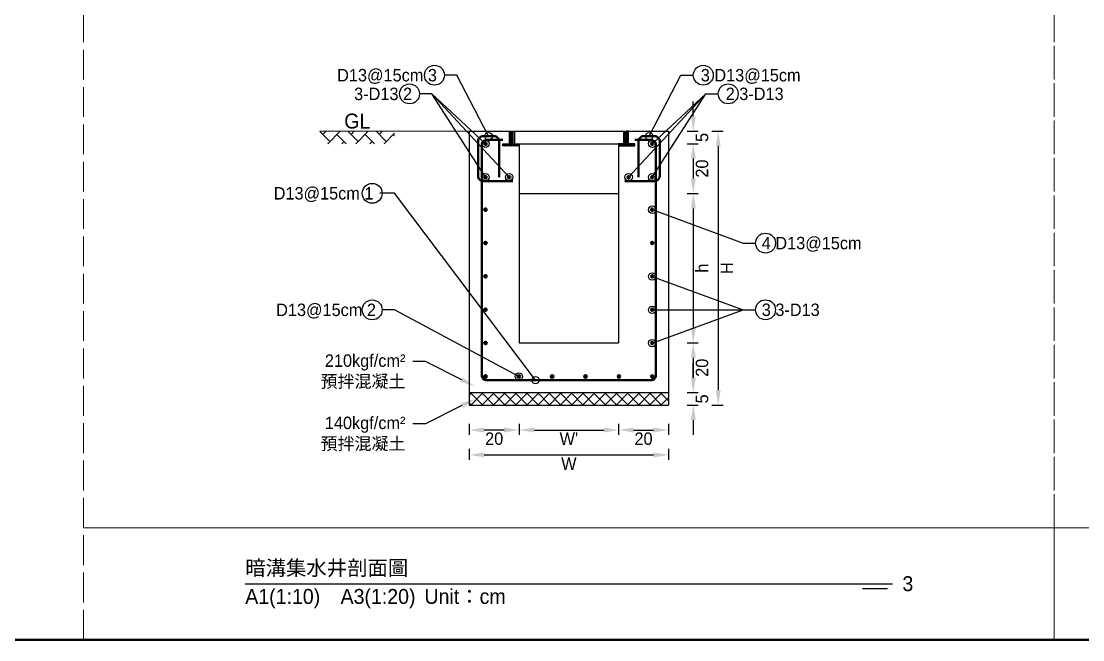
# Model space of a CAD drawing. Extents: x -7340 to 3675, y -3342 to 777.
# Drawn here: x -6485 to -6058.6, y -2021 to -1772.6 of the extents above; entities that cross this region are included whole.
import ezdxf
from ezdxf import colors
from ezdxf.entities.mleader import LeaderData, LeaderLine
from ezdxf.math import Vec2, Vec3

# ---------------------------------------------------------------- set-up
doc = ezdxf.new("R2010")
doc.units = 0
doc.header["$MEASUREMENT"] = 0
doc.linetypes.add('ACAD_ISO02W100', pattern=[15, 12, -3])
for name, color, linetype, lineweight in [('一、3.基本-變更', 1, 'Continuous', 50), ('二、2.繪圖-施作項目', 181, 'Continuous', 30), ('二、4.繪圖-設計鋪面', 40, 'Continuous', 20), ('二、5.繪圖-鋼筋', 60, 'Continuous', 50), ('二、6.繪圖-其他施作項目', 35, 'Continuous', 30)]:
    doc.layers.add(name, color=color, linetype=linetype, lineweight=lineweight)
doc.layers.add('一、4.基本-隱藏', color=9, linetype='ACAD_ISO02W100', lineweight=20, plot=False)
doc.layers.add('三、3.文字-註解文字', color=2, linetype='Continuous')
doc.styles.add('次圖名(詳圖)', font='MS PGothic.ttf', dxfattribs={"height": 6})
doc.styles.add('註解文字(詳圖)', font='MS PGothic.ttf', dxfattribs={"height": 5})
doc.dimstyles.new('註解文字(詳圖)', dxfattribs={"dimtxt": 5, "dimasz": 6, "dimexe": 2, "dimexo": 5, "dimgap": 1, "dimtad": 2, "dimzin": 0, "dimdsep": 46, "dimtxsty": '註解文字(詳圖)', "dimcen": 0.1, "dimclrd": 144, "dimclre": 144, "dimclrt": 256, "dimadec": 0, "dimazin": 0, "dimtfac": 1, "dimtofl": 0, "dimtmove": 0, "dimatfit": 3, "dimfxlon": 1, "dimtolj": 1, "dimtzin": 0, "dimlwd": -1, "dimlwe": -1, "dimarcsym": 1})

# ---------------------------------------------------------------- blocks, each defined once
blk = doc.blocks.new('_Small')
at = {"color": 0, "linetype": 'ByBlock', "lineweight": -2}
blk.add_circle((0, 0), 0.25, dxfattribs=at)
blk = doc.blocks.new('*D512')
at = {"layer": 'Defpoints', "color": 0, "transparency": 16777216}
for p in [(-6305, -1816.75), (-6285, -1821.75), (-6305, -1936.75)]:
    blk.add_point(p, dxfattribs=at)
at = {"layer": '三、3.文字-註解文字', "color": 144, "transparency": 16777216}
for p, q in [((-6305, -1934.25), (-6305, -1938.75)), ((-6285, -1934.25), (-6285, -1938.75)), ((-6291, -1936.75), (-6299, -1936.75))]:
    blk.add_line(p, q, dxfattribs=at)
for points in [[(-6299, -1935.75), (-6299, -1937.75), (-6305, -1936.75)], [(-6291, -1935.75), (-6291, -1937.75), (-6285, -1936.75)]]:
    blk.add_solid(points, dxfattribs=at)
at = {"layer": '三、3.文字-註解文字', "transparency": 16777216, "insert": (-6295, -1940.25), "char_height": 5, "attachment_point": 5, "style": '註解文字(詳圖)'}
blk.add_mtext('\\A1;20', dxfattribs=at)
blk = doc.blocks.new('*D513')
at = {"layer": 'Defpoints', "color": 0, "transparency": 16777216}
for p in [(-6285, -1821.75), (-6245, -1821.75), (-6245, -1936.75)]:
    blk.add_point(p, dxfattribs=at)
at = {"layer": '三、3.文字-註解文字', "color": 144, "transparency": 16777216}
for p, q in [((-6285, -1934.25), (-6285, -1938.75)), ((-6245, -1934.25), (-6245, -1938.75)), ((-6279, -1936.75), (-6251, -1936.75))]:
    blk.add_line(p, q, dxfattribs=at)
for points in [[(-6279, -1935.75), (-6279, -1937.75), (-6285, -1936.75)], [(-6251, -1935.75), (-6251, -1937.75), (-6245, -1936.75)]]:
    blk.add_solid(points, dxfattribs=at)
at = {"layer": '三、3.文字-註解文字', "transparency": 16777216, "insert": (-6265, -1940.25), "char_height": 5, "attachment_point": 5, "style": '註解文字(詳圖)'}
blk.add_mtext("\\A1;W'", dxfattribs=at)
blk = doc.blocks.new('*D514')
at = {"layer": 'Defpoints', "color": 0, "transparency": 16777216}
for p in [(-6225, -1816.75), (-6245, -1821.75), (-6225, -1936.75)]:
    blk.add_point(p, dxfattribs=at)
at = {"layer": '三、3.文字-註解文字', "color": 144, "transparency": 16777216}
for p, q in [((-6245, -1934.25), (-6245, -1938.75)), ((-6225, -1934.25), (-6225, -1938.75)), ((-6239, -1936.75), (-6231, -1936.75))]:
    blk.add_line(p, q, dxfattribs=at)
for points in [[(-6239, -1935.75), (-6239, -1937.75), (-6245, -1936.75)], [(-6231, -1935.75), (-6231, -1937.75), (-6225, -1936.75)]]:
    blk.add_solid(points, dxfattribs=at)
at = {"layer": '三、3.文字-註解文字', "transparency": 16777216, "insert": (-6235, -1940.25), "char_height": 5, "attachment_point": 5, "style": '註解文字(詳圖)'}
blk.add_mtext('\\A1;20', dxfattribs=at)
blk = doc.blocks.new('*D515')
at = {"layer": 'Defpoints', "color": 0, "transparency": 16777216}
for p in [(-6305, -1926.75), (-6225, -1926.75), (-6225, -1946.75)]:
    blk.add_point(p, dxfattribs=at)
at = {"layer": '三、3.文字-註解文字', "color": 144, "transparency": 16777216}
for p, q in [((-6305, -1944.25), (-6305, -1948.75)), ((-6225, -1944.25), (-6225, -1948.75)), ((-6299, -1946.75), (-6231, -1946.75))]:
    blk.add_line(p, q, dxfattribs=at)
for points in [[(-6299, -1945.75), (-6299, -1947.75), (-6305, -1946.75)], [(-6231, -1945.75), (-6231, -1947.75), (-6225, -1946.75)]]:
    blk.add_solid(points, dxfattribs=at)
at = {"layer": '三、3.文字-註解文字', "transparency": 16777216, "insert": (-6265, -1950.25), "char_height": 5, "attachment_point": 5, "style": '註解文字(詳圖)'}
blk.add_mtext('\\A1;W', dxfattribs=at)
blk = doc.blocks.new('*D516')
at = {"layer": 'Defpoints', "color": 0, "transparency": 16777216}
for p in [(-6245, -1841.75), (-6265, -1901.75), (-6215, -1901.75)]:
    blk.add_point(p, dxfattribs=at)
at = {"layer": '三、3.文字-註解文字', "color": 144, "transparency": 16777216}
for p, q in [((-6217.5, -1841.75), (-6213, -1841.75)), ((-6215, -1847.75), (-6215, -1895.75)), ((-6217.5, -1901.75), (-6213, -1901.75))]:
    blk.add_line(p, q, dxfattribs=at)
for points in [[(-6216, -1847.75), (-6214, -1847.75), (-6215, -1841.75)], [(-6216, -1895.75), (-6214, -1895.75), (-6215, -1901.75)]]:
    blk.add_solid(points, dxfattribs=at)
at = {"layer": '三、3.文字-註解文字', "transparency": 16777216, "insert": (-6211.5, -1871.75), "char_height": 5, "attachment_point": 5, "rotation": 90, "style": '註解文字(詳圖)'}
blk.add_mtext('\\A1;h', dxfattribs=at)
blk = doc.blocks.new('*D517')
at = {"layer": 'Defpoints', "color": 0, "transparency": 16777216}
for p in [(-6265, -1901.75), (-6225, -1921.75), (-6215, -1921.75)]:
    blk.add_point(p, dxfattribs=at)
at = {"layer": '三、3.文字-註解文字', "color": 144, "transparency": 16777216}
for p, q in [((-6217.5, -1901.75), (-6213, -1901.75)), ((-6215, -1907.75), (-6215, -1915.75)), ((-6217.5, -1921.75), (-6213, -1921.75))]:
    blk.add_line(p, q, dxfattribs=at)
for points in [[(-6216, -1907.75), (-6214, -1907.75), (-6215, -1901.75)], [(-6216, -1915.75), (-6214, -1915.75), (-6215, -1921.75)]]:
    blk.add_solid(points, dxfattribs=at)
at = {"layer": '三、3.文字-註解文字', "transparency": 16777216, "insert": (-6211.5, -1911.75), "char_height": 5, "attachment_point": 5, "rotation": 90, "style": '註解文字(詳圖)'}
blk.add_mtext('\\A1;20', dxfattribs=at)
blk = doc.blocks.new('*D518')
at = {"layer": 'Defpoints', "color": 0, "transparency": 16777216}
for p in [(-6225, -1921.75), (-6225, -1926.75), (-6215, -1926.75)]:
    blk.add_point(p, dxfattribs=at)
at = {"layer": '三、3.文字-註解文字', "color": 144, "transparency": 16777216}
for p, q in [((-6215, -1915.75), (-6215, -1909.75)), ((-6217.5, -1921.75), (-6213, -1921.75)), ((-6217.5, -1926.75), (-6213, -1926.75)), ((-6215, -1932.75), (-6215, -1938.75))]:
    blk.add_line(p, q, dxfattribs=at)
for points in [[(-6216, -1915.75), (-6214, -1915.75), (-6215, -1921.75)], [(-6216, -1932.75), (-6214, -1932.75), (-6215, -1926.75)]]:
    blk.add_solid(points, dxfattribs=at)
at = {"layer": '三、3.文字-註解文字', "transparency": 16777216, "insert": (-6211.5, -1924.25), "char_height": 5, "attachment_point": 5, "rotation": 90, "style": '註解文字(詳圖)'}
blk.add_mtext('\\A1;5', dxfattribs=at)
blk = doc.blocks.new('*D519')
at = {"layer": 'Defpoints', "color": 0, "transparency": 16777216}
for p in [(-6225, -1816.75), (-6225, -1926.75), (-6205, -1926.75)]:
    blk.add_point(p, dxfattribs=at)
at = {"layer": '三、3.文字-註解文字', "color": 144, "transparency": 16777216}
for p, q in [((-6207.5, -1816.75), (-6203, -1816.75)), ((-6205, -1822.75), (-6205, -1920.75)), ((-6207.5, -1926.75), (-6203, -1926.75))]:
    blk.add_line(p, q, dxfattribs=at)
for points in [[(-6206, -1822.75), (-6204, -1822.75), (-6205, -1816.75)], [(-6206, -1920.75), (-6204, -1920.75), (-6205, -1926.75)]]:
    blk.add_solid(points, dxfattribs=at)
at = {"layer": '三、3.文字-註解文字', "transparency": 16777216, "insert": (-6201.5, -1871.75), "char_height": 5, "attachment_point": 5, "rotation": 90, "style": '註解文字(詳圖)'}
blk.add_mtext('\\A1;H', dxfattribs=at)
blk = doc.blocks.new('*D520')
at = {"layer": 'Defpoints', "color": 0, "transparency": 16777216}
for p in [(-6225, -1816.75), (-6225, -1821.75), (-6215, -1821.75)]:
    blk.add_point(p, dxfattribs=at)
at = {"layer": '三、3.文字-註解文字', "color": 144, "transparency": 16777216}
for p, q in [((-6215, -1810.75), (-6215, -1804.75)), ((-6217.5, -1816.75), (-6213, -1816.75)), ((-6217.5, -1821.75), (-6213, -1821.75)), ((-6215, -1827.75), (-6215, -1833.75))]:
    blk.add_line(p, q, dxfattribs=at)
for points in [[(-6216, -1810.75), (-6214, -1810.75), (-6215, -1816.75)], [(-6216, -1827.75), (-6214, -1827.75), (-6215, -1821.75)]]:
    blk.add_solid(points, dxfattribs=at)
at = {"layer": '三、3.文字-註解文字', "transparency": 16777216, "insert": (-6211.5, -1819.25), "char_height": 5, "attachment_point": 5, "rotation": 90, "style": '註解文字(詳圖)'}
blk.add_mtext('\\A1;5', dxfattribs=at)
blk = doc.blocks.new('*D521')
at = {"layer": 'Defpoints', "color": 0, "transparency": 16777216}
for p in [(-6225, -1821.75), (-6225, -1841.75), (-6215, -1841.75)]:
    blk.add_point(p, dxfattribs=at)
at = {"layer": '三、3.文字-註解文字', "color": 144, "transparency": 16777216}
for p, q in [((-6217.5, -1821.75), (-6213, -1821.75)), ((-6215, -1827.75), (-6215, -1835.75)), ((-6217.5, -1841.75), (-6213, -1841.75))]:
    blk.add_line(p, q, dxfattribs=at)
for points in [[(-6216, -1827.75), (-6214, -1827.75), (-6215, -1821.75)], [(-6216, -1835.75), (-6214, -1835.75), (-6215, -1841.75)]]:
    blk.add_solid(points, dxfattribs=at)
at = {"layer": '三、3.文字-註解文字', "transparency": 16777216, "insert": (-6211.5, -1831.75), "char_height": 5, "attachment_point": 5, "rotation": 90, "style": '註解文字(詳圖)'}
blk.add_mtext('\\A1;20', dxfattribs=at)

msp = doc.modelspace()

# ---------------------------------------------------------------- hatches: boundary and pattern name
at = {"layer": '二、2.繪圖-施作項目'}
h = msp.add_hatch(dxfattribs=at)
h.set_pattern_fill('ANSI37', color=256)
h.set_pattern_definition([(45, (-7774.7632, -1960.2784), (-2.245064, 2.245064), []), (135, (-7774.7632, -1960.2784), (-2.245064, -2.245064), [])])
h.paths.add_polyline_path([(-6305, -1921.75), (-6305, -1926.75), (-6225, -1926.75), (-6225, -1921.75)])
at = {"layer": '二、4.繪圖-設計鋪面'}
h = msp.add_hatch(dxfattribs=at)
h.set_pattern_fill('AR-HBONE', color=256)
h.set_pattern_definition([(45, (-5685, -1546.5), (0, 5.656854), [12, -4]), (135, (-5682.1716, -1543.6716), (4e-16, 5.656854), [12, -4])])
h.paths.add_polyline_path([(-6335, -1816.75), (-6365, -1816.75), (-6365, -1821.75), (-6335, -1821.75)])
at = {"layer": '二、5.繪圖-鋼筋'}
h = msp.add_hatch(color=256, dxfattribs=at)
h.dxf.hatch_style = 1
h.paths.add_polyline_path([(-6298, -1821.75, 1), (-6299, -1821.75, 1)])
h = msp.add_hatch(color=256, dxfattribs=at)
h.dxf.hatch_style = 1
h.paths.add_polyline_path([(-6231, -1821.75, 1), (-6232, -1821.75, 1)])
h = msp.add_hatch(color=256, dxfattribs=at)
h.dxf.hatch_style = 1
h.paths.add_polyline_path([(-6298, -1835.25, 1), (-6299, -1835.25, 1)])
h = msp.add_hatch(color=256, dxfattribs=at)
h.dxf.hatch_style = 1
h.paths.add_polyline_path([(-6288.5, -1835.25, 1), (-6289.5, -1835.25, 1)])
h = msp.add_hatch(color=256, dxfattribs=at)
h.dxf.hatch_style = 1
h.paths.add_polyline_path([(-6240.5, -1835.25, 1), (-6241.5, -1835.25, 1)])
h = msp.add_hatch(color=256, dxfattribs=at)
h.dxf.hatch_style = 1
h.paths.add_polyline_path([(-6231, -1835.25, 1), (-6232, -1835.25, 1)])
h = msp.add_hatch(color=256, dxfattribs=at)
h.dxf.hatch_style = 1
h.paths.add_polyline_path([(-6298, -1848.25, 1), (-6299, -1848.25, 1)])
h = msp.add_hatch(color=256, dxfattribs=at)
h.dxf.hatch_style = 1
h.paths.add_polyline_path([(-6231, -1848.25, 1), (-6232, -1848.25, 1)])
h = msp.add_hatch(color=256, dxfattribs=at)
h.dxf.hatch_style = 1
h.paths.add_polyline_path([(-6298, -1861.65, 1), (-6299, -1861.65, 1)])
h = msp.add_hatch(color=256, dxfattribs=at)
h.dxf.hatch_style = 1
h.paths.add_polyline_path([(-6231, -1861.65, 1), (-6232, -1861.65, 1)])
h = msp.add_hatch(color=256, dxfattribs=at)
h.dxf.hatch_style = 1
h.paths.add_polyline_path([(-6298, -1875.05, 1), (-6299, -1875.05, 1)])
h = msp.add_hatch(color=256, dxfattribs=at)
h.dxf.hatch_style = 1
h.paths.add_polyline_path([(-6231, -1875.05, 1), (-6232, -1875.05, 1)])
h = msp.add_hatch(color=256, dxfattribs=at)
h.dxf.hatch_style = 1
h.paths.add_polyline_path([(-6298, -1888.45, 1), (-6299, -1888.45, 1)])
h = msp.add_hatch(color=256, dxfattribs=at)
h.dxf.hatch_style = 1
h.paths.add_polyline_path([(-6231, -1888.45, 1), (-6232, -1888.45, 1)])
h = msp.add_hatch(color=256, dxfattribs=at)
h.dxf.hatch_style = 1
h.paths.add_polyline_path([(-6298, -1901.85, 1), (-6299, -1901.85, 1)])
h = msp.add_hatch(color=256, dxfattribs=at)
h.dxf.hatch_style = 1
h.paths.add_polyline_path([(-6231, -1901.85, 1), (-6232, -1901.85, 1)])
h = msp.add_hatch(color=256, dxfattribs=at)
h.dxf.hatch_style = 1
h.paths.add_polyline_path([(-6298, -1915.25, 1), (-6299, -1915.25, 1)])
h = msp.add_hatch(color=256, dxfattribs=at)
h.dxf.hatch_style = 1
h.paths.add_polyline_path([(-6284.6, -1915.25, 1), (-6285.6, -1915.25, 1)])
h = msp.add_hatch(color=256, dxfattribs=at)
h.dxf.hatch_style = 1
h.paths.add_polyline_path([(-6271.2, -1915.25, 1), (-6272.2, -1915.25, 1)])
h = msp.add_hatch(color=256, dxfattribs=at)
h.dxf.hatch_style = 1
h.paths.add_polyline_path([(-6257.8, -1915.25, 1), (-6258.8, -1915.25, 1)])
h = msp.add_hatch(color=256, dxfattribs=at)
h.dxf.hatch_style = 1
h.paths.add_polyline_path([(-6244.4, -1915.25, 1), (-6245.4, -1915.25, 1)])
h = msp.add_hatch(color=256, dxfattribs=at)
h.dxf.hatch_style = 1
h.paths.add_polyline_path([(-6231, -1915.25, 1), (-6232, -1915.25, 1)])
at = {"layer": '二、6.繪圖-其他施作項目'}
h = msp.add_hatch(dxfattribs=at)
h.set_pattern_fill('ANSI31', color=256, scale=0.1)
h.set_pattern_definition([(45, (-4573.49114, -3121.03593), (-0.224506403, 0.224506403), [])])
h.paths.add_polyline_path([(-6288.9, -1821.75), (-6291.5, -1821.75), (-6291.5, -1822.65), (-6285, -1822.65), (-6285, -1821.75), (-6288, -1821.75), (-6288, -1816.75), (-6288.9, -1816.75)])
h.paths.add_polyline_path([(-6241.1, -1816.75), (-6242, -1816.75), (-6242, -1821.75), (-6245, -1821.75), (-6245, -1822.65), (-6238.5, -1822.65), (-6238.5, -1821.75), (-6241.1, -1821.75)])

# ---------------------------------------------------------------- linework, layer by layer
at = {"layer": '一、3.基本-變更'}
msp.add_lwpolyline([(-7340, -1514), (-3920, -1514), (-3920, -2021), (-7340, -2021)], close=True, dxfattribs=at)
at = {"layer": '一、4.基本-隱藏'}
for points in [[(-6460, -1514), (-5680, -1514), (-5680, -2021), (-6460, -2021)], [(-6460, -1767.5), (-6070, -1767.5), (-6070, -1976), (-6460, -1976)], [(-6070, -1767.5), (-5770, -1767.5), (-5770, -1976), (-6070, -1976)], [(-6460, -1976), (-6070, -1976), (-6070, -2021), (-6460, -2021)], [(-6070, -1976), (-5770, -1976), (-5770, -2021), (-6070, -2021)]]:
    msp.add_lwpolyline(points, close=True, dxfattribs=at)
msp.add_lwpolyline([(-6460, -2021), (-5680, -2021)], dxfattribs=at)
at = {"layer": '三、3.文字-註解文字'}
for points in [[(-6395, -1998.5), (-6135, -1998.5)], [(-6137, -2000.5), (-6147, -2000.5)]]:
    msp.add_lwpolyline(points, dxfattribs=at)
for centre in [(-6319, -1794.25), (-6211, -1794.25), (-6329, -1801.75), (-6201, -1801.75), (-6344, -1841.688), (-6186, -1861.688), (-6344, -1888.5), (-6186, -1888.475)]:
    msp.add_circle(centre, 4, dxfattribs=at)
at = {"layer": '二、2.繪圖-施作項目'}
for points in [[(-6305, -1816.75), (-6288.9, -1816.75)], [(-6305, -1816.75), (-6305, -1926.75)], [(-6241.1, -1816.75), (-6225, -1816.75)], [(-6225, -1816.75), (-6225, -1926.75)], [(-6285, -1821.75), (-6285, -1901.75)], [(-6245, -1821.75), (-6245, -1901.75)], [(-6285, -1901.75), (-6245, -1901.75)], [(-6305, -1921.75), (-6225, -1921.75)], [(-6305, -1926.75), (-6225, -1926.75)]]:
    msp.add_lwpolyline(points, dxfattribs=at)
at = {"layer": '二、4.繪圖-設計鋪面'}
msp.add_lwpolyline([(-6305, -1816.75), (-6365, -1816.75)], dxfattribs=at)
at = {"layer": '二、5.繪圖-鋼筋'}
for points in [[(-6287.5, -1836.75), (-6299.5, -1836.75, -0.4142136), (-6301.5, -1834.75), (-6301.5, -1820.75, -0.4142136), (-6299.5, -1818.75), (-6295, -1818.75, -0.4142136), (-6293, -1820.75), (-6293, -1835.25)], [(-6238.5, -1820.25), (-6232, -1820.25, -0.4142136), (-6230, -1822.25), (-6230, -1914.75, -0.4142136), (-6232, -1916.75), (-6298, -1916.75, -0.4142136), (-6300, -1914.75), (-6300, -1822.25, -0.4142136), (-6298, -1820.25), (-6291.5, -1820.25)], [(-6242.5, -1836.75), (-6230.5, -1836.75, 0.4142136), (-6228.5, -1834.75), (-6228.5, -1820.75, 0.4142136), (-6230.5, -1818.75), (-6235, -1818.75, 0.4142136), (-6237, -1820.75), (-6237, -1835.25)]]:
    msp.add_lwpolyline(points, format="xyb", dxfattribs=at)
for centre in [(-6298.5, -1821.75), (-6231.5, -1821.75), (-6298.5, -1835.25), (-6289, -1835.25), (-6241, -1835.25), (-6231.5, -1835.25), (-6298.5, -1848.25), (-6231.5, -1848.25), (-6298.5, -1861.65), (-6231.5, -1861.65), (-6298.5, -1875.05), (-6231.5, -1875.05), (-6298.5, -1888.45), (-6231.5, -1888.45), (-6298.5, -1901.85), (-6231.5, -1901.85), (-6298.5, -1915.25), (-6285.1, -1915.25), (-6271.7, -1915.25), (-6258.3, -1915.25), (-6244.9, -1915.25), (-6231.5, -1915.25)]:
    msp.add_circle(centre, 0.5, dxfattribs=at)
at = {"layer": '二、6.繪圖-其他施作項目'}
for points in [[(-6291.5, -1821.75), (-6288.9, -1821.75), (-6288.9, -1816.75), (-6288, -1816.75), (-6288, -1821.75), (-6285, -1821.75), (-6285, -1822.65), (-6291.5, -1822.65)], [(-6241.1, -1816.75), (-6242, -1816.75), (-6242, -1821.75), (-6245, -1821.75), (-6245, -1822.65), (-6238.5, -1822.65), (-6238.5, -1821.75), (-6241.1, -1821.75)]]:
    msp.add_lwpolyline(points, close=True, dxfattribs=at)
for points in [[(-6287.5, -1816.75), (-6287.5, -1821.75)], [(-6287.5, -1816.75), (-6242.5, -1816.75)], [(-6286.9, -1816.75), (-6286.9, -1821.75)], [(-6243.1, -1816.75), (-6243.1, -1821.75)], [(-6242.5, -1816.75), (-6242.5, -1821.75)], [(-6287.5, -1821.75), (-6242.5, -1821.75)], [(-6285, -1841.75), (-6245, -1841.75)]]:
    msp.add_lwpolyline(points, dxfattribs=at)

# ---------------------------------------------------------------- texts
at = {"layer": '三、3.文字-註解文字', "char_height": 6, "attachment_point": 4, "style": '次圖名(詳圖)'}
for s, width, insert in [('{\\fMS PGothic|b0|i0|c128|p34;暗溝}集水井{\\fMS PGothic|b0|i0|c128|p34;剖面圖}', 134.12151, (-6395, -1992.5)), ('3', 3, (-6131, -1998.5)), ('A1(1:10)\u3000A3(1:20){\\fMS PGothic|b0|i0|c128|p34;^IUnit：cm}', 136.03259, (-6395, -2004.5))]:
    msp.add_mtext_dynamic_manual_height_columns(s, width=width, gutter_width=15, heights=[0], dxfattribs=dict(at, insert=insert))
at = {"layer": '二、4.繪圖-設計鋪面', "insert": (-6350, -1815.75), "char_height": 6, "attachment_point": 8, "style": '註解文字(詳圖)'}
msp.add_mtext_dynamic_manual_height_columns('{\\fMS PGothic|b0|i0|c128|p34;GL}', width=10.17412, gutter_width=30, heights=[0], dxfattribs=at)

# ---------------------------------------------------------------- dimensions: what is measured, and where the dimension line sits
at = {"layer": '三、3.文字-註解文字'}
for base, p1, p2, text, picture, middle in [((-6215, -1821.75), (-6225, -1816.75), (-6225, -1821.75), '5', '*D520', (-6211.5, -1819.25)), ((-6205, -1926.75), (-6225, -1816.75), (-6225, -1926.75), 'H', '*D519', (-6201.5, -1871.75)), ((-6215, -1841.75), (-6225, -1821.75), (-6225, -1841.75), '20', '*D521', (-6211.5, -1831.75)), ((-6215, -1901.75), (-6245, -1841.75), (-6265, -1901.75), 'h', '*D516', (-6211.5, -1871.75)), ((-6215, -1921.75), (-6265, -1901.75), (-6225, -1921.75), '20', '*D517', (-6211.5, -1911.75)), ((-6215, -1926.75), (-6225, -1921.75), (-6225, -1926.75), '5', '*D518', (-6211.5, -1924.25))]:
    dim = msp.add_linear_dim(base=base, p1=p1, p2=p2, angle=90, text=text, dimstyle='註解文字(詳圖)', dxfattribs=at)
    dim.commit()
    dim.dimension.update_dxf_attribs({"geometry": picture, "text_midpoint": middle})
for base, p1, p2, text, picture, middle in [((-6305, -1936.75), (-6285, -1821.75), (-6305, -1816.75), '20', '*D512', (-6295, -1940.25)), ((-6225, -1936.75), (-6245, -1821.75), (-6225, -1816.75), '20', '*D514', (-6235, -1940.25)), ((-6245, -1936.75), (-6285, -1821.75), (-6245, -1821.75), "W'", '*D513', (-6265, -1940.25)), ((-6225, -1946.75), (-6305, -1926.75), (-6225, -1926.75), 'W', '*D515', (-6265, -1950.25))]:
    dim = msp.add_linear_dim(base=base, p1=p1, p2=p2, text=text, dimstyle='註解文字(詳圖)', dxfattribs=at)
    dim.commit()
    dim.dimension.update_dxf_attribs({"geometry": picture, "text_midpoint": middle})

# ---------------------------------------------------------------- leaders
ml = msp.add_multileader_mtext('Standard', dxfattribs=at)
ml.set_content('{\\fMS PGothic|b0|i0|c128|p34;D13}@15cm{\\fMS PGothic|b0|i0|c128|p34; }3', color=256, style='註解文字(詳圖)')
ml.set_leader_properties(color=144, linetype='ByLayer', lineweight=-1)
ml.set_arrow_properties(name='SMALL')
ml.build(insert=Vec2(0, 0))
ml.multileader.update_dxf_attribs({"dogleg_length": 5, "arrow_head_size": 6})
ctx = ml.context
ctx.base_point, ctx.char_height, ctx.arrow_head_size, ctx.landing_gap_size, ctx.plane_origin = Vec3(-6359.097, -1794.25), 5, 6, 3, Vec3(-6408.932, -1842.085)
ctx.text_align_type = 2
notes = []
notes.append((ctx, [(1, (1, 1, 0), (-6310, -1794.25), (-1, 0), 5, [(0, [(-6297.25, -1818.75)], 0, [])])]))
ctx.mtext.insert, ctx.mtext.alignment, ctx.mtext.flow_direction = Vec3(-6318, -1791.736), 3, 5
ml = msp.add_multileader_mtext('Standard', dxfattribs=at)
ml.set_content('3{\\fMS PGothic|b0|i0|c128|p34; D13@15cm}', color=256, style='註解文字(詳圖)')
ml.set_leader_properties(color=144, linetype='ByLayer', lineweight=-1)
ml.set_arrow_properties(name='SMALL')
ml.build(insert=Vec2(0, 0))
ml.multileader.update_dxf_attribs({"dogleg_length": 5, "arrow_head_size": 6})
ctx = ml.context
ctx.base_point, ctx.char_height, ctx.arrow_head_size, ctx.landing_gap_size, ctx.plane_origin = Vec3(-6215, -1794.25), 5, 6, 3, Vec3(-6257.625, -1842.085)
notes.append((ctx, [(0, (1, 1, 0), (-6220, -1794.25), (1, 0), 5, [(0, [(-6232.75, -1818.75)], 0, [])])]))
ctx.mtext.insert, ctx.mtext.flow_direction = Vec3(-6212, -1791.736), 5
ml = msp.add_multileader_mtext('Standard', dxfattribs=at)
ml.set_content('3-{\\fMS PGothic|b0|i0|c128|p34;D13 2}', color=256, style='註解文字(詳圖)')
ml.set_leader_properties(color=144, linetype='ByLayer', lineweight=-1)
ml.set_arrow_properties(name='SMALL')
ml.build(insert=Vec2(0, 0))
ml.multileader.update_dxf_attribs({"dogleg_length": 5, "arrow_head_size": 6})
ctx = ml.context
ctx.base_point, ctx.char_height, ctx.arrow_head_size, ctx.landing_gap_size, ctx.plane_origin = Vec3(-6355.375, -1801.75), 5, 6, 3, Vec3(-6418.932, -1849.585)
ctx.text_align_type = 2
notes.append((ctx, [(1, (1, 1, 0), (-6320, -1801.75), (-1, 0), 5, [(0, [(-6298.5, -1821.75)], 0, [])])]))
ctx.mtext.insert, ctx.mtext.alignment, ctx.mtext.flow_direction = Vec3(-6328, -1799.236), 3, 5
ml = msp.add_multileader_mtext('Standard', dxfattribs=at)
ml.set_content('{\\fMS PGothic|b0|i0|c128|p34; }', color=256, style='註解文字(詳圖)')
ml.set_leader_properties(color=144, linetype='ByLayer', lineweight=-1)
ml.set_arrow_properties(name='SMALL')
ml.build(insert=Vec2(0, 0))
ml.multileader.update_dxf_attribs({"dogleg_length": 5, "arrow_head_size": 6})
ctx = ml.context
ctx.base_point, ctx.char_height, ctx.arrow_head_size, ctx.landing_gap_size, ctx.plane_origin = Vec3(-6333.216, -1801.75), 5, 6, 3, Vec3(-6420.235, -1857.068)
ctx.text_align_type = 2
notes.append((ctx, [(1, (1, 1, 0), (-6320, -1801.75), (-1, 0), 5, [(0, [(-6289, -1835.25)], 0, [])])]))
ctx.mtext.insert, ctx.mtext.alignment, ctx.mtext.flow_direction = Vec3(-6328, -1799.25), 3, 5
ml = msp.add_multileader_mtext('Standard', dxfattribs=at)
ml.set_content('{\\fMS PGothic|b0|i0|c128|p34; }', color=256, style='註解文字(詳圖)')
ml.set_leader_properties(color=144, linetype='ByLayer', lineweight=-1)
ml.set_arrow_properties(name='SMALL')
ml.build(insert=Vec2(0, 0))
ml.multileader.update_dxf_attribs({"dogleg_length": 5, "arrow_head_size": 6})
ctx = ml.context
ctx.base_point, ctx.char_height, ctx.arrow_head_size, ctx.landing_gap_size, ctx.plane_origin = Vec3(-6333.216, -1801.75), 5, 6, 3, Vec3(-6425.173, -1860.461)
ctx.text_align_type = 2
notes.append((ctx, [(1, (1, 1, 0), (-6320, -1801.75), (-1, 0), 5, [(0, [(-6298.5, -1835.25)], 0, [])])]))
ctx.mtext.insert, ctx.mtext.alignment, ctx.mtext.flow_direction = Vec3(-6328, -1799.25), 3, 5
ml = msp.add_multileader_mtext('Standard', dxfattribs=at)
ml.set_content('{\\fMS PGothic|b0|i0|c128|p34; }', color=256, style='註解文字(詳圖)')
ml.set_leader_properties(color=144, linetype='ByLayer', lineweight=-1)
ml.set_arrow_properties(name='SMALL')
ml.build(insert=Vec2(0, 0))
ml.multileader.update_dxf_attribs({"dogleg_length": 5, "arrow_head_size": 6})
ctx = ml.context
ctx.base_point, ctx.char_height, ctx.arrow_head_size, ctx.landing_gap_size, ctx.plane_origin = Vec3(-6205, -1801.75), 5, 6, 3, Vec3(-6233.625, -1849.585)
notes.append((ctx, [(0, (1, 1, 0), (-6210, -1801.75), (1, 0), 5, [(0, [(-6241, -1835.25)], 0, [])])]))
ctx.mtext.insert, ctx.mtext.flow_direction = Vec3(-6202, -1799.25), 5
ml = msp.add_multileader_mtext('Standard', dxfattribs=at)
ml.set_content('2{\\fMS PGothic|b0|i0|c128|p34; }3-D13', color=256, style='註解文字(詳圖)')
ml.set_leader_properties(color=144, linetype='ByLayer', lineweight=-1)
ml.set_arrow_properties(name='SMALL')
ml.build(insert=Vec2(0, 0))
ml.multileader.update_dxf_attribs({"dogleg_length": 5, "arrow_head_size": 6})
ctx = ml.context
ctx.base_point, ctx.char_height, ctx.arrow_head_size, ctx.landing_gap_size, ctx.plane_origin = Vec3(-6205, -1801.75), 5, 6, 3, Vec3(-6247.625, -1849.585)
notes.append((ctx, [(0, (1, 1, 0), (-6210, -1801.75), (1, 0), 5, [(0, [(-6231.5, -1821.75)], 0, [])])]))
ctx.mtext.insert, ctx.mtext.flow_direction = Vec3(-6202, -1799.236), 5
ml = msp.add_multileader_mtext('Standard', dxfattribs=at)
ml.set_content('{\\fMS PGothic|b0|i0|c128|p34; }', color=256, style='註解文字(詳圖)')
ml.set_leader_properties(color=144, linetype='ByLayer', lineweight=-1)
ml.set_arrow_properties(name='SMALL')
ml.build(insert=Vec2(0, 0))
ml.multileader.update_dxf_attribs({"dogleg_length": 5, "arrow_head_size": 6})
ctx = ml.context
ctx.base_point, ctx.char_height, ctx.arrow_head_size, ctx.landing_gap_size, ctx.plane_origin = Vec3(-6205, -1801.75), 5, 6, 3, Vec3(-6231.773, -1853.689)
notes.append((ctx, [(0, (1, 1, 0), (-6210, -1801.75), (1, 0), 5, [(0, [(-6231.5, -1835.25)], 0, [])])]))
ctx.mtext.insert, ctx.mtext.flow_direction = Vec3(-6202, -1799.25), 5
ml = msp.add_multileader_mtext('Standard', dxfattribs=at)
ml.set_content('{\\fMS PGothic|b0|i0|c128|p34;D13}@15cm{\\fMS PGothic|b0|i0|c128|p34; 1}', color=256, style='註解文字(詳圖)')
ml.set_leader_properties(color=144, linetype='ByLayer', lineweight=-1)
ml.set_arrow_properties(name='SMALL')
ml.build(insert=Vec2(0, 0))
ml.multileader.update_dxf_attribs({"dogleg_length": 6, "arrow_head_size": 6})
ctx = ml.context
ctx.base_point, ctx.char_height, ctx.arrow_head_size, ctx.landing_gap_size, ctx.plane_origin = Vec3(-6383.102, -1841.688), 5, 6, 2.5, Vec3(-6433.409, -1889.522)
ctx.text_align_type = 2
notes.append((ctx, [(1, (1, 1, 0), (-6335, -1841.688), (-1, 0), 6, [(0, [(-6278.4, -1916.75)], 0, [])])]))
ctx.mtext.insert, ctx.mtext.width, ctx.mtext.alignment, ctx.mtext.flow_direction = Vec3(-6343.5, -1839.173), 42.33146, 3, 5
ml = msp.add_multileader_mtext('Standard', dxfattribs=at)
ml.set_content('4{\\fMS PGothic|b0|i0|c128|p34; D13@15cm}', color=256, style='註解文字(詳圖)')
ml.set_leader_properties(color=144, linetype='ByLayer', lineweight=-1)
ml.set_arrow_properties(name='SMALL')
ml.build(insert=Vec2(0, 0))
ml.multileader.update_dxf_attribs({"dogleg_length": 5, "arrow_head_size": 6})
ctx = ml.context
ctx.base_point, ctx.char_height, ctx.arrow_head_size, ctx.landing_gap_size, ctx.plane_origin = Vec3(-6190, -1861.688), 5, 6, 2.5, Vec3(-6232.625, -1909.522)
notes.append((ctx, [(0, (1, 1, 0), (-6195, -1861.688), (1, 0), 5, [(0, [(-6231.5, -1848.25)], 0, [])])]))
ctx.mtext.insert, ctx.mtext.flow_direction = Vec3(-6187.5, -1859.173), 5
ml = msp.add_multileader_mtext('Standard', dxfattribs=at)
ml.set_content('{\\fMS PGothic|b0|i0|c128|p34; }', color=256, style='註解文字(詳圖)')
ml.set_leader_properties(color=144, linetype='ByLayer', lineweight=-1)
ml.set_arrow_properties(name='SMALL')
ml.build(insert=Vec2(0, 0))
ml.multileader.update_dxf_attribs({"dogleg_length": 5, "arrow_head_size": 6})
ctx = ml.context
ctx.base_point, ctx.char_height, ctx.arrow_head_size, ctx.landing_gap_size, ctx.plane_origin = Vec3(-6190, -1888.475), 5, 6, 2.5, Vec3(-6221.425, -1936.31)
notes.append((ctx, [(0, (1, 1, 0), (-6195, -1888.475), (1, 0), 5, [(0, [(-6231.5, -1875.1)], 0, [])])]))
ctx.mtext.insert, ctx.mtext.flow_direction = Vec3(-6187.5, -1885.975), 5
ml = msp.add_multileader_mtext('Standard', dxfattribs=at)
ml.set_content('{\\fMS PGothic|b0|i0|c128|p34;D13}@15cm{\\fMS PGothic|b0|i0|c128|p34; 2 }', color=256, style='註解文字(詳圖)')
ml.set_leader_properties(color=144, linetype='ByLayer', lineweight=-1)
ml.set_arrow_properties(name='SMALL')
ml.build(insert=Vec2(0, 0))
ml.multileader.update_dxf_attribs({"dogleg_length": 5, "arrow_head_size": 6})
ctx = ml.context
ctx.base_point, ctx.char_height, ctx.arrow_head_size, ctx.landing_gap_size, ctx.plane_origin = Vec3(-6383.097, -1888.5), 5, 6, 2.5, Vec3(-6433.409, -1936.335)
ctx.text_align_type = 2
notes.append((ctx, [(1, (1, 1, 0), (-6335, -1888.5), (-1, 0), 5, [(0, [(-6285.1, -1915.25)], 0, [])])]))
ctx.mtext.insert, ctx.mtext.width, ctx.mtext.alignment, ctx.mtext.flow_direction = Vec3(-6342.5, -1885.986), 42.33146, 3, 5
ml = msp.add_multileader_mtext('Standard', dxfattribs=at)
ml.set_content('{\\fMS PGothic|b0|i0|c128|p34;3 }3-{\\fMS PGothic|b0|i0|c128|p34;D13}', color=256, style='註解文字(詳圖)')
ml.set_leader_properties(color=144, linetype='ByLayer', lineweight=-1)
ml.set_arrow_properties(name='SMALL')
ml.build(insert=Vec2(0, 0))
ml.multileader.update_dxf_attribs({"dogleg_length": 5, "arrow_head_size": 6})
ctx = ml.context
ctx.base_point, ctx.char_height, ctx.arrow_head_size, ctx.landing_gap_size, ctx.plane_origin = Vec3(-6190, -1888.475), 5, 6, 2.5, Vec3(-6232.625, -1936.31)
notes.append((ctx, [(0, (1, 1, 0), (-6195, -1888.475), (1, 0), 5, [(0, [(-6231.5, -1888.475)], 0, [])])]))
ctx.mtext.insert, ctx.mtext.flow_direction = Vec3(-6187.5, -1885.961), 5
ml = msp.add_multileader_mtext('Standard', dxfattribs=at)
ml.set_content('{\\fMS PGothic|b0|i0|c128|p34; }', color=256, style='註解文字(詳圖)')
ml.set_leader_properties(color=144, linetype='ByLayer', lineweight=-1)
ml.set_arrow_properties(name='SMALL')
ml.build(insert=Vec2(0, 0))
ml.multileader.update_dxf_attribs({"dogleg_length": 5, "arrow_head_size": 6})
ctx = ml.context
ctx.base_point, ctx.char_height, ctx.arrow_head_size, ctx.landing_gap_size, ctx.plane_origin = Vec3(-6190, -1888.475), 5, 6, 3, Vec3(-6218.625, -1936.31)
notes.append((ctx, [(0, (1, 1, 0), (-6195, -1888.475), (1, 0), 5, [(0, [(-6231.5, -1901.85)], 0, [])])]))
ctx.mtext.insert, ctx.mtext.flow_direction = Vec3(-6187, -1885.975), 5
ml = msp.add_multileader_mtext('Standard', dxfattribs=at)
ml.set_content('{\\fMS PGothic|b0|i0|c128|p34;210kgf/cm²}\\P預拌{\\fMS PGothic|b0|i0|c128|p34;混凝土}', color=256, style='註解文字(詳圖)')
ml.set_leader_properties(color=144, linetype='ByLayer', lineweight=-1)
ml.build(insert=Vec2(0, 0))
ml.multileader.update_dxf_attribs({"dogleg_length": 5, "arrow_head_size": 6})
ctx = ml.context
ctx.base_point, ctx.char_height, ctx.arrow_head_size, ctx.landing_gap_size, ctx.plane_origin = Vec3(-6369.058, -1909.25), 5, 6, 3, Vec3(-6302.66, -1919.25)
ctx.text_align_type = 2
notes.append((ctx, [(0, (1, 1, 0), (-6322.66, -1909.25), (-1, 0), 5, [(0, [(-6302.66, -1919.25)], 0, [])])]))
ctx.mtext.insert, ctx.mtext.alignment, ctx.mtext.flow_direction = Vec3(-6330.66, -1906.381), 3, 5
ml = msp.add_multileader_mtext('Standard', dxfattribs=at)
ml.set_content('{\\fMS PGothic|b0|i0|c128|p34;140kgf/cm²}\\P預拌{\\fMS PGothic|b0|i0|c128|p34;混凝土}', color=256, style='註解文字(詳圖)')
ml.set_leader_properties(color=144, linetype='ByLayer', lineweight=-1)
ml.build(insert=Vec2(0, 0))
ml.multileader.update_dxf_attribs({"dogleg_length": 5, "arrow_head_size": 6})
ctx = ml.context
ctx.base_point, ctx.char_height, ctx.arrow_head_size, ctx.landing_gap_size, ctx.plane_origin = Vec3(-6369.058, -1934.25), 5, 6, 3, Vec3(-6302.66, -1924.25)
ctx.text_align_type = 2
notes.append((ctx, [(0, (1, 1, 0), (-6322.66, -1934.25), (-1, 0), 5, [(0, [(-6302.66, -1924.25)], 0, [])])]))
ctx.mtext.insert, ctx.mtext.alignment, ctx.mtext.flow_direction = Vec3(-6330.66, -1931.381), 3, 5
for ctx, leaders in notes:
    for number, flags, end, landing, length, lines in leaders:
        leader = LeaderData()
        leader.index, (leader.has_last_leader_line, leader.has_dogleg_vector, leader.attachment_direction) = number, flags
        leader.last_leader_point, leader.dogleg_vector, leader.dogleg_length = Vec3(end), Vec3(landing), length
        for number, points, colour, breaks in lines:
            line = LeaderLine()
            line.index, line.vertices, line.color, line.breaks = number, Vec3.list(points), colors.encode_raw_color(colour), breaks
            leader.lines.append(line)
        ctx.leaders.append(leader)

doc.saveas('drawing.dxf')
